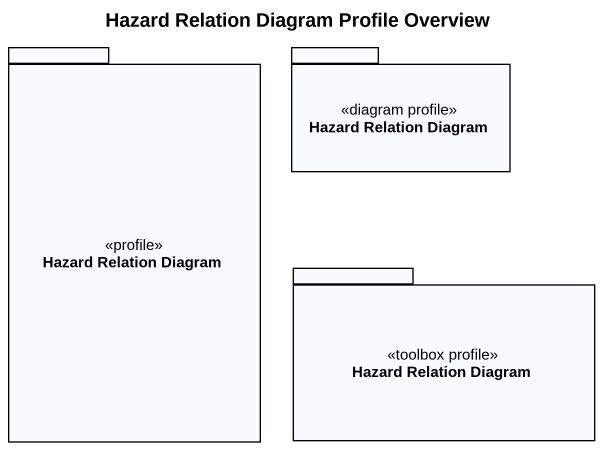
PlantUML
@startuml
title Hazard Relation Diagram Profile Overview
package "Hazard Relation Diagram" as Hazard_Relation_Diagram <<profile>> {
}
package "Hazard Relation Diagram" as Hazard_Relation_Diagram_2 <<diagram profile>> {
}
package "Hazard Relation Diagram" as Hazard_Relation_Diagram_3 <<toolbox profile>> {
}
@enduml
